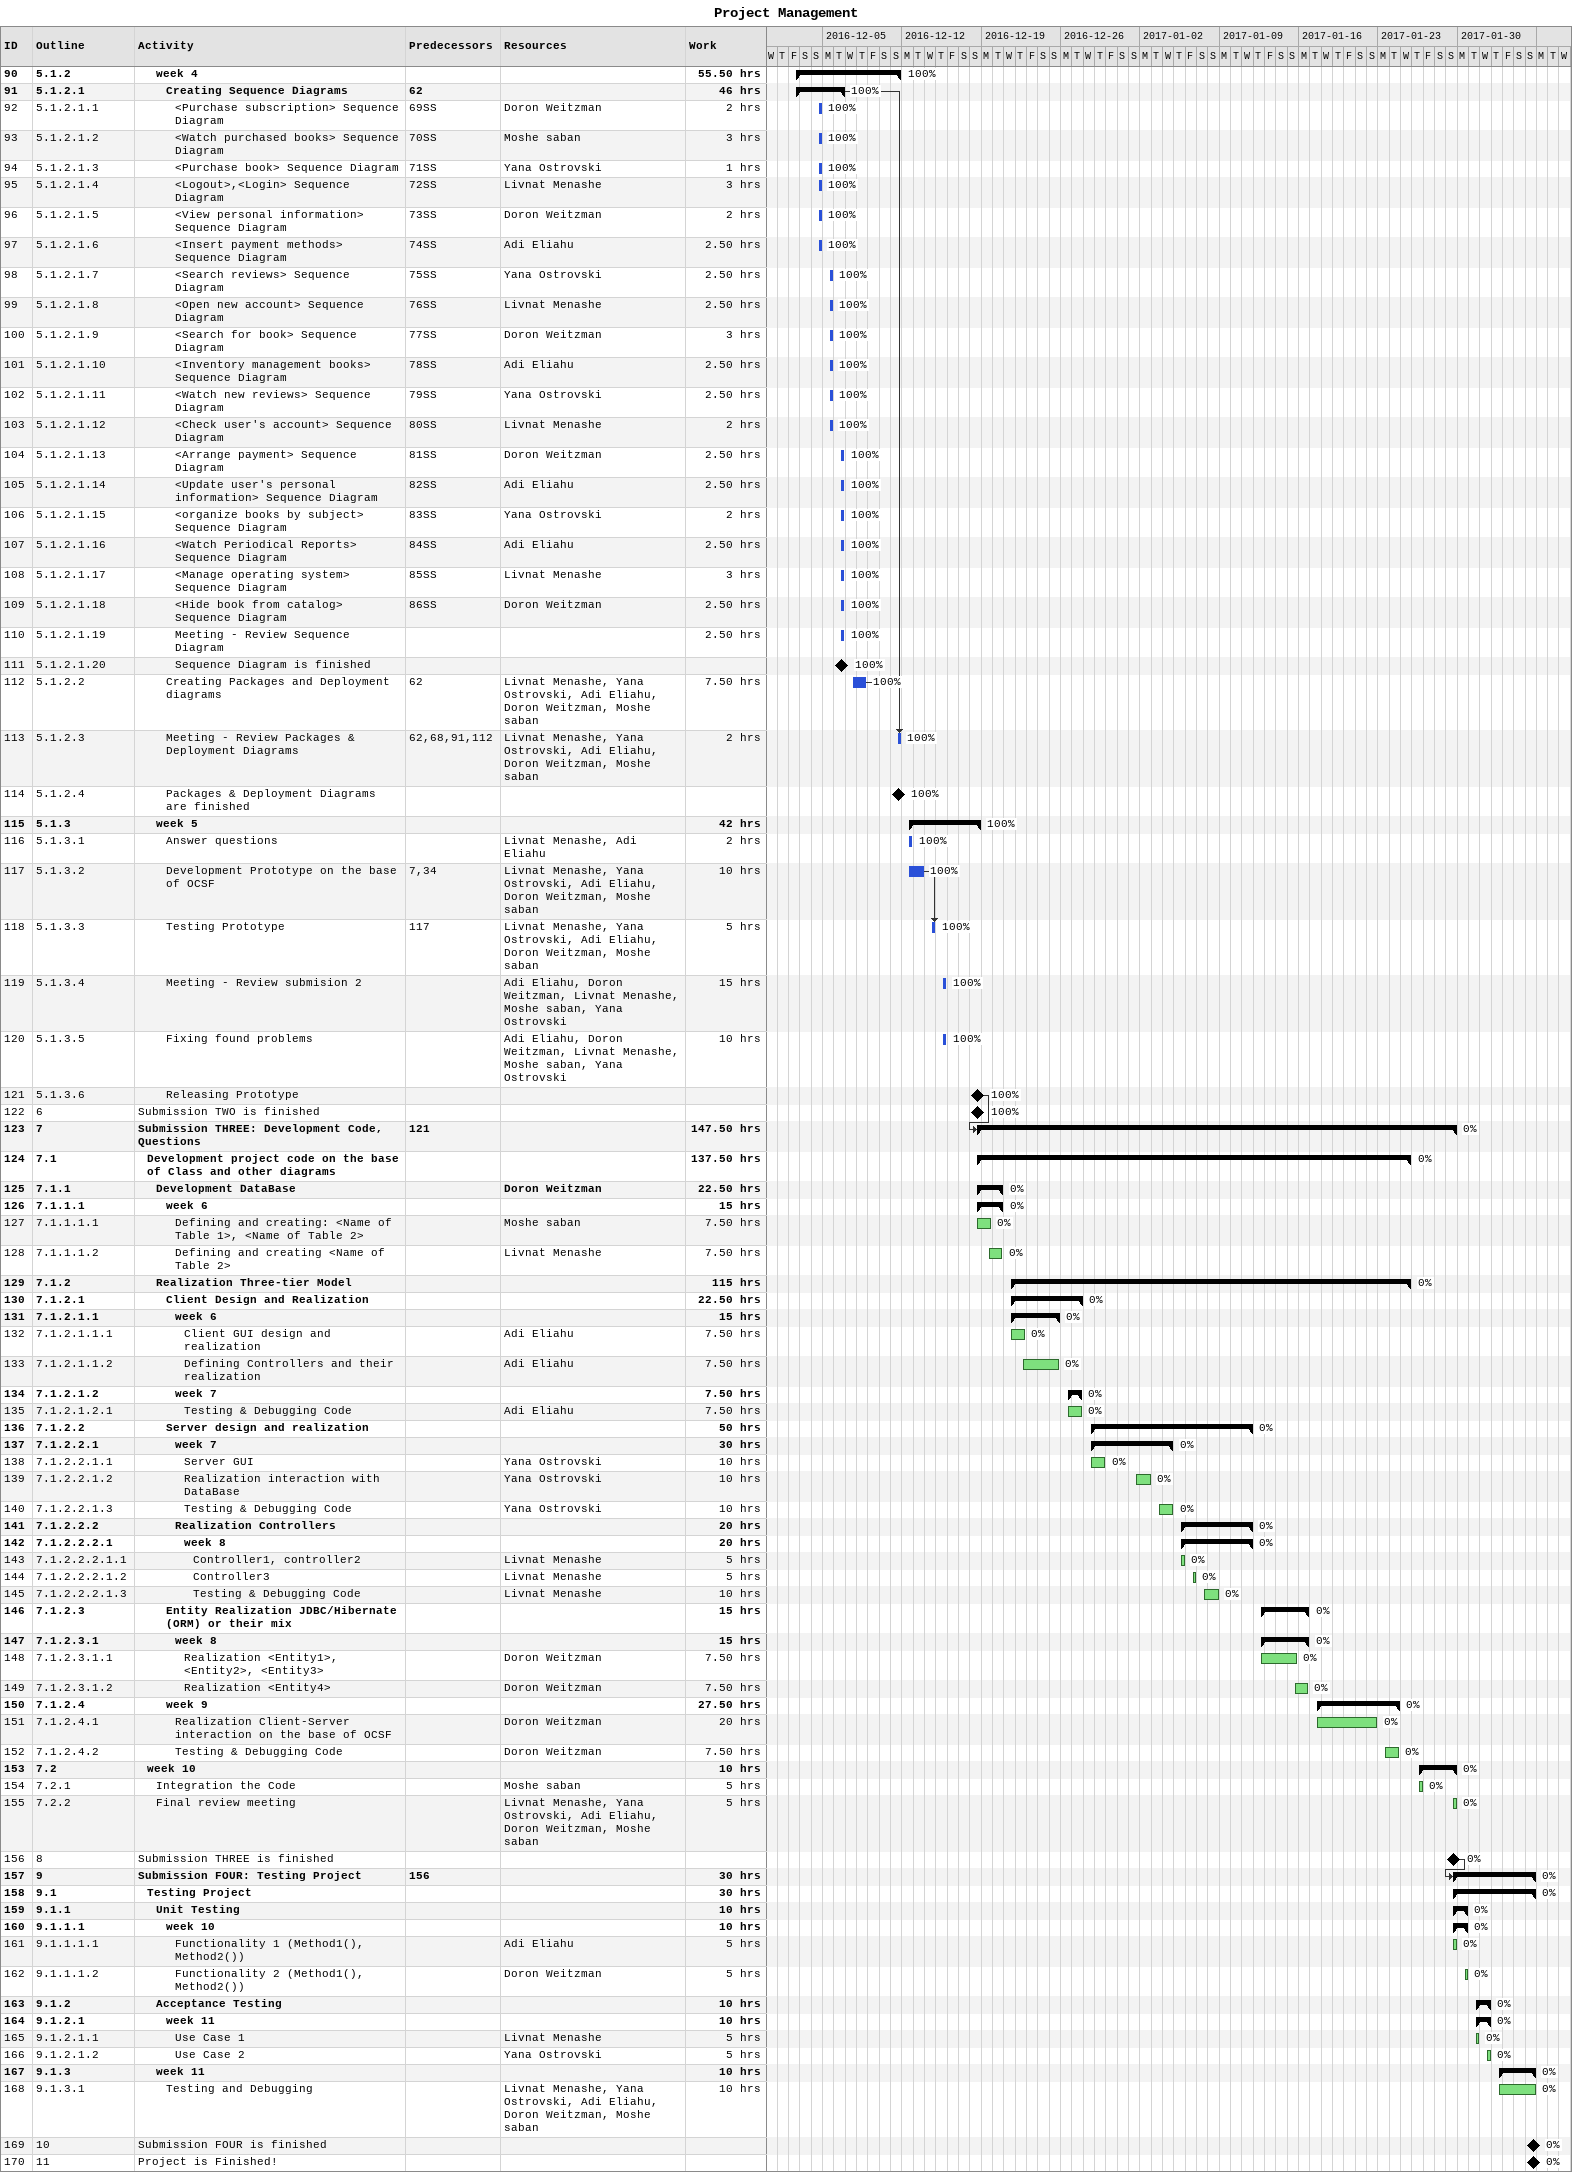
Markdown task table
Project Management

| ID | WBS | Task | Start | Finish | Predecessors | Resources | % complete | Work (h) |
|---|---|---|---|---|---|---|---|---|
| 90 | 5.1.2 | **week 4** | 2016-12-02 | 2016-12-11 |  |  | 100 | 55.50 |
| 91 | 5.1.2.1 | **Creating Sequence Diagrams** | 2016-12-02 | 2016-12-06 | 62 |  | 100 | 46 |
| 92 | 5.1.2.1.1 | <Purchase subscription> Sequence Diagram | 2016-12-04 | 2016-12-04 | 69SS | Doron Weitzman | 100 | 2 |
| 93 | 5.1.2.1.2 | <Watch purchased books> Sequence Diagram | 2016-12-04 | 2016-12-04 | 70SS | Moshe saban | 100 | 3 |
| 94 | 5.1.2.1.3 | <Purchase book> Sequence Diagram | 2016-12-04 | 2016-12-04 | 71SS | Yana Ostrovski | 100 | 1 |
| 95 | 5.1.2.1.4 | <Logout>,<Login> Sequence Diagram | 2016-12-04 | 2016-12-04 | 72SS | Livnat Menashe | 100 | 3 |
| 96 | 5.1.2.1.5 | <View personal information> Sequence Diagram | 2016-12-04 | 2016-12-04 | 73SS | Doron Weitzman | 100 | 2 |
| 97 | 5.1.2.1.6 | <Insert payment methods> Sequence Diagram | 2016-12-04 | 2016-12-04 | 74SS | Adi Eliahu | 100 | 2.50 |
| 98 | 5.1.2.1.7 | <Search reviews> Sequence Diagram | 2016-12-05 | 2016-12-05 | 75SS | Yana Ostrovski | 100 | 2.50 |
| 99 | 5.1.2.1.8 | <Open new account> Sequence Diagram | 2016-12-05 | 2016-12-05 | 76SS | Livnat Menashe | 100 | 2.50 |
| 100 | 5.1.2.1.9 | <Search for book> Sequence Diagram | 2016-12-05 | 2016-12-05 | 77SS | Doron Weitzman | 100 | 3 |
| 101 | 5.1.2.1.10 | <Inventory management books> Sequence Diagram | 2016-12-05 | 2016-12-05 | 78SS | Adi Eliahu | 100 | 2.50 |
| 102 | 5.1.2.1.11 | <Watch new reviews> Sequence Diagram | 2016-12-05 | 2016-12-05 | 79SS | Yana Ostrovski | 100 | 2.50 |
| 103 | 5.1.2.1.12 | <Check user's account> Sequence Diagram | 2016-12-05 | 2016-12-05 | 80SS | Livnat Menashe | 100 | 2 |
| 104 | 5.1.2.1.13 | <Arrange payment> Sequence Diagram | 2016-12-06 | 2016-12-06 | 81SS | Doron Weitzman | 100 | 2.50 |
| 105 | 5.1.2.1.14 | <Update user's personal information> Sequence Diagram | 2016-12-06 | 2016-12-06 | 82SS | Adi Eliahu | 100 | 2.50 |
| 106 | 5.1.2.1.15 | <organize books by subject> Sequence Diagram | 2016-12-06 | 2016-12-06 | 83SS | Yana Ostrovski | 100 | 2 |
| 107 | 5.1.2.1.16 | <Watch Periodical Reports> Sequence Diagram | 2016-12-06 | 2016-12-06 | 84SS | Adi Eliahu | 100 | 2.50 |
| 108 | 5.1.2.1.17 | <Manage operating system> Sequence Diagram | 2016-12-06 | 2016-12-06 | 85SS | Livnat Menashe | 100 | 3 |
| 109 | 5.1.2.1.18 | <Hide book from catalog> Sequence Diagram | 2016-12-06 | 2016-12-06 | 86SS | Doron Weitzman | 100 | 2.50 |
| 110 | 5.1.2.1.19 | Meeting - Review Sequence Diagram | 2016-12-06 | 2016-12-06 |  |  | 100 | 2.50 |
| 111 | 5.1.2.1.20 | Sequence Diagram is finished (milestone) | 2016-12-06 | 2016-12-06 |  |  | 100 |  |
| 112 | 5.1.2.2 | Creating Packages and Deployment diagrams | 2016-12-07 | 2016-12-08 | 62 | Livnat Menashe, Yana Ostrovski, Adi Eliahu, Doron Weitzman, Moshe saban | 100 | 7.50 |
| 113 | 5.1.2.3 | Meeting - Review Packages & Deployment Diagrams | 2016-12-11 | 2016-12-11 | 62, 68, 91, 112 | Livnat Menashe, Yana Ostrovski, Adi Eliahu, Doron Weitzman, Moshe saban | 100 | 2 |
| 114 | 5.1.2.4 | Packages & Deployment Diagrams are finished (milestone) | 2016-12-11 | 2016-12-11 |  |  | 100 |  |
| 115 | 5.1.3 | **week 5** | 2016-12-12 | 2016-12-18 |  |  | 100 | 42 |
| 116 | 5.1.3.1 | Answer questions | 2016-12-12 | 2016-12-12 |  | Livnat Menashe, Adi Eliahu | 100 | 2 |
| 117 | 5.1.3.2 | Development Prototype on the base of OCSF | 2016-12-12 | 2016-12-13 | 7, 34 | Livnat Menashe, Yana Ostrovski, Adi Eliahu, Doron Weitzman, Moshe saban | 100 | 10 |
| 118 | 5.1.3.3 | Testing Prototype | 2016-12-14 | 2016-12-14 | 117 | Livnat Menashe, Yana Ostrovski, Adi Eliahu, Doron Weitzman, Moshe saban | 100 | 5 |
| 119 | 5.1.3.4 | Meeting - Review submision 2 | 2016-12-15 | 2016-12-15 |  | Adi Eliahu, Doron Weitzman, Livnat Menashe, Moshe saban, Yana Ostrovski | 100 | 15 |
| 120 | 5.1.3.5 | Fixing found problems | 2016-12-15 | 2016-12-15 |  | Adi Eliahu, Doron Weitzman, Livnat Menashe, Moshe saban, Yana Ostrovski | 100 | 10 |
| 121 | 5.1.3.6 | Releasing Prototype (milestone) | 2016-12-18 | 2016-12-18 |  |  | 100 |  |
| 122 | 6 | Submission TWO is finished (milestone) | 2016-12-18 | 2016-12-18 |  |  | 100 |  |
| 123 | 7 | **Submission THREE: Development Code, Questions** | 2016-12-18 | 2017-01-29 | 121 |  | 0 | 147.50 |
| 124 | 7.1 | **Development project code on the base of Class and other diagrams** | 2016-12-18 | 2017-01-25 |  |  | 0 | 137.50 |
| 125 | 7.1.1 | **Development DataBase** | 2016-12-18 | 2016-12-20 |  | Doron Weitzman | 0 | 22.50 |
| 126 | 7.1.1.1 | **week 6** | 2016-12-18 | 2016-12-20 |  |  | 0 | 15 |
| 127 | 7.1.1.1.1 | Defining and creating: <Name of Table 1>, <Name of Table 2> | 2016-12-18 | 2016-12-19 |  | Moshe saban | 0 | 7.50 |
| 128 | 7.1.1.1.2 | Defining and creating <Name of Table 2> | 2016-12-19 | 2016-12-20 |  | Livnat Menashe | 0 | 7.50 |
| 129 | 7.1.2 | **Realization Three-tier Model** | 2016-12-21 | 2017-01-25 |  |  | 0 | 115 |
| 130 | 7.1.2.1 | **Client Design and Realization** | 2016-12-21 | 2016-12-27 |  |  | 0 | 22.50 |
| 131 | 7.1.2.1.1 | **week 6** | 2016-12-21 | 2016-12-25 |  |  | 0 | 15 |
| 132 | 7.1.2.1.1.1 | Client GUI design and realization | 2016-12-21 | 2016-12-22 |  | Adi Eliahu | 0 | 7.50 |
| 133 | 7.1.2.1.1.2 | Defining Controllers and their realization | 2016-12-22 | 2016-12-25 |  | Adi Eliahu | 0 | 7.50 |
| 134 | 7.1.2.1.2 | **week 7** | 2016-12-26 | 2016-12-27 |  |  | 0 | 7.50 |
| 135 | 7.1.2.1.2.1 | Testing & Debugging Code | 2016-12-26 | 2016-12-27 |  | Adi Eliahu | 0 | 7.50 |
| 136 | 7.1.2.2 | **Server design and realization** | 2016-12-28 | 2017-01-11 |  |  | 0 | 50 |
| 137 | 7.1.2.2.1 | **week 7** | 2016-12-28 | 2017-01-04 |  |  | 0 | 30 |
| 138 | 7.1.2.2.1.1 | Server GUI | 2016-12-28 | 2016-12-29 |  | Yana Ostrovski | 0 | 10 |
| 139 | 7.1.2.2.1.2 | Realization interaction with DataBase | 2017-01-01 | 2017-01-02 |  | Yana Ostrovski | 0 | 10 |
| 140 | 7.1.2.2.1.3 | Testing & Debugging Code | 2017-01-03 | 2017-01-04 |  | Yana Ostrovski | 0 | 10 |
| 141 | 7.1.2.2.2 | **Realization Controllers** | 2017-01-05 | 2017-01-11 |  |  | 0 | 20 |
| 142 | 7.1.2.2.2.1 | **week 8** | 2017-01-05 | 2017-01-11 |  |  | 0 | 20 |
| 143 | 7.1.2.2.2.1.1 | Controller1, controller2 | 2017-01-05 | 2017-01-05 |  | Livnat Menashe | 0 | 5 |
| 144 | 7.1.2.2.2.1.2 | Controller3 | 2017-01-06 | 2017-01-06 |  | Livnat Menashe | 0 | 5 |
| 145 | 7.1.2.2.2.1.3 | Testing & Debugging Code | 2017-01-07 | 2017-01-08 |  | Livnat Menashe | 0 | 10 |
| 146 | 7.1.2.3 | **Entity Realization JDBC/Hibernate (ORM) or their mix** | 2017-01-12 | 2017-01-16 |  |  | 0 | 15 |
| 147 | 7.1.2.3.1 | **week 8** | 2017-01-12 | 2017-01-16 |  |  | 0 | 15 |
| 148 | 7.1.2.3.1.1 | Realization <Entity1>, <Entity2>, <Entity3> | 2017-01-12 | 2017-01-15 |  | Doron Weitzman | 0 | 7.50 |
| 149 | 7.1.2.3.1.2 | Realization <Entity4> | 2017-01-15 | 2017-01-16 |  | Doron Weitzman | 0 | 7.50 |
| 150 | 7.1.2.4 | **week 9** | 2017-01-17 | 2017-01-24 |  |  | 0 | 27.50 |
| 151 | 7.1.2.4.1 | Realization Client-Server interaction on the base of OCSF | 2017-01-17 | 2017-01-22 |  | Doron Weitzman | 0 | 20 |
| 152 | 7.1.2.4.2 | Testing & Debugging Code | 2017-01-23 | 2017-01-24 |  | Doron Weitzman | 0 | 7.50 |
| 153 | 7.2 | **week 10** | 2017-01-26 | 2017-01-29 |  |  | 0 | 10 |
| 154 | 7.2.1 | Integration the Code | 2017-01-26 | 2017-01-26 |  | Moshe saban | 0 | 5 |
| 155 | 7.2.2 | Final review meeting | 2017-01-29 | 2017-01-29 |  | Livnat Menashe, Yana Ostrovski, Adi Eliahu, Doron Weitzman, Moshe saban | 0 | 5 |
| 156 | 8 | Submission THREE is finished (milestone) | 2017-01-29 | 2017-01-29 |  |  | 0 |  |
| 157 | 9 | **Submission FOUR: Testing Project** | 2017-01-29 | 2017-02-05 | 156 |  | 0 | 30 |
| 158 | 9.1 | **Testing Project** | 2017-01-29 | 2017-02-05 |  |  | 0 | 30 |
| 159 | 9.1.1 | **Unit Testing** | 2017-01-29 | 2017-01-30 |  |  | 0 | 10 |
| 160 | 9.1.1.1 | **week 10** | 2017-01-29 | 2017-01-30 |  |  | 0 | 10 |
| 161 | 9.1.1.1.1 | Functionality 1 (Method1(), Method2()) | 2017-01-29 | 2017-01-29 |  | Adi Eliahu | 0 | 5 |
| 162 | 9.1.1.1.2 | Functionality 2 (Method1(), Method2()) | 2017-01-30 | 2017-01-30 |  | Doron Weitzman | 0 | 5 |
| 163 | 9.1.2 | **Acceptance Testing** | 2017-01-31 | 2017-02-01 |  |  | 0 | 10 |
| 164 | 9.1.2.1 | **week 11** | 2017-01-31 | 2017-02-01 |  |  | 0 | 10 |
| 165 | 9.1.2.1.1 | Use Case 1 | 2017-01-31 | 2017-01-31 |  | Livnat Menashe | 0 | 5 |
| 166 | 9.1.2.1.2 | Use Case 2 | 2017-02-01 | 2017-02-01 |  | Yana Ostrovski | 0 | 5 |
| 167 | 9.1.3 | **week 11** | 2017-02-02 | 2017-02-05 |  |  | 0 | 10 |
| 168 | 9.1.3.1 | Testing and Debugging | 2017-02-02 | 2017-02-05 |  | Livnat Menashe, Yana Ostrovski, Adi Eliahu, Doron Weitzman, Moshe saban | 0 | 10 |
| 169 | 10 | Submission FOUR is finished (milestone) | 2017-02-05 | 2017-02-05 |  |  | 0 |  |
| 170 | 11 | Project is Finished! (milestone) | 2017-02-05 | 2017-02-05 |  |  | 0 |  |
